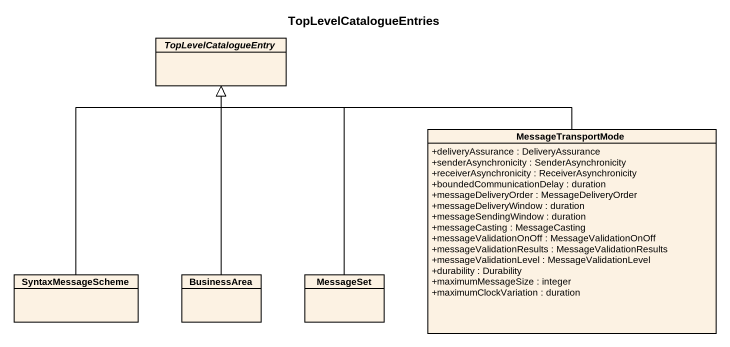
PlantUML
@startuml
title TopLevelCatalogueEntries
hide circle
hide empty members
skinparam classAttributeIconSize 0
abstract class TopLevelCatalogueEntry
class MessageTransportMode {
  +deliveryAssurance : DeliveryAssurance
  +senderAsynchronicity : SenderAsynchronicity
  +receiverAsynchronicity : ReceiverAsynchronicity
  +boundedCommunicationDelay : duration
  +messageDeliveryOrder : MessageDeliveryOrder
  +messageDeliveryWindow : duration
  +messageSendingWindow : duration
  +messageCasting : MessageCasting
  +messageValidationOnOff : MessageValidationOnOff
  +messageValidationResults : MessageValidationResults
  +messageValidationLevel : MessageValidationLevel
  +durability : Durability
  +maximumMessageSize : integer
  +maximumClockVariation : duration
}
class SyntaxMessageScheme
class BusinessArea
class MessageSet
MessageTransportMode -left-|> TopLevelCatalogueEntry
SyntaxMessageScheme -up-|> TopLevelCatalogueEntry
BusinessArea -up-|> TopLevelCatalogueEntry
MessageSet -up-|> TopLevelCatalogueEntry
@enduml
